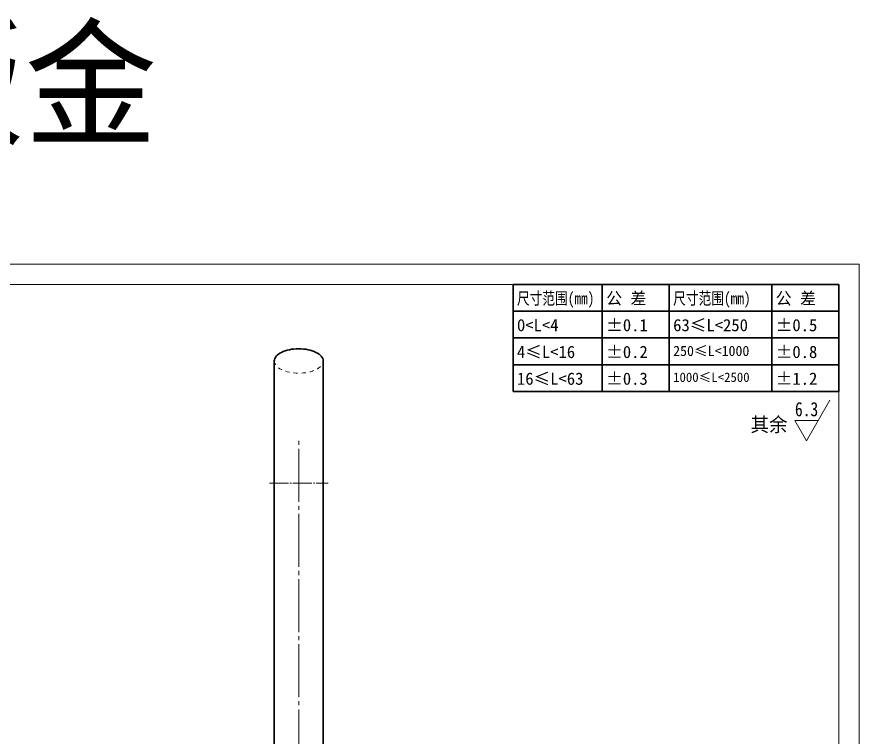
# Model space of a CAD drawing. Header units: millimetres. Extents: x -15766 to 80009, y -9701 to 15159.
# Drawn here: x -11855.7 to -11648.9, y 9066.8 to 9243.7 of the extents above; entities that cross this region are included whole.
import ezdxf
from ezdxf.enums import TextEntityAlignment as Align

# ---------------------------------------------------------------- set-up
doc = ezdxf.new("R2010")
doc.units = ezdxf.units.MM
doc.linetypes.add('CENTER-HOKUTO_1', pattern=[16, 13, -1, 1, -1])
doc.linetypes.add('HIDDEN-HOKUTO_1', pattern=[2, 1, -1])
for name, color, linetype, lineweight in [('AM_7', 2, 'CENTER-HOKUTO_1', 18), ('AM_HID', 1, 'HIDDEN-HOKUTO_1', 18), ('AM_VIS', 7, 'Continuous', 18), ('CDRAFT0', 7, 'Continuous', 18), ('DIM', 253, 'Continuous', 20), ('title_frame', 7, 'Continuous', 18), ('word_dim', 9, 'Continuous', 18), ('尺寸线层', 3, 'Continuous', 18), ('粗实线层', 7, 'Continuous', 35), ('粗实线层_1', 7, 'Continuous', 15)]:
    doc.layers.add(name, color=color, linetype=linetype, lineweight=lineweight)
doc.styles.add('DIM', font='', dxfattribs={"width": 0.8})
doc.styles.get('DIM').set_extended_font_data('NSimSun')

# ---------------------------------------------------------------- blocks, each defined once
blk = doc.blocks.new('*X1984')
at = {"layer": 'CDRAFT0'}
for p, q in [((420, 297), (0, 297)), ((420, 0), (420, 297))]:
    blk.add_line(p, q, dxfattribs=at)
at = {"layer": '粗实线层_1'}
for p, q in [((415, 292), (25, 292)), ((415, 5), (415, 292))]:
    blk.add_line(p, q, dxfattribs=at)
blk = doc.blocks.new('自由公差_1')
at = {"layer": '粗实线层'}
for p, q in [((-80, 0), (0, 0)), ((-80, 0), (-80, -26.3)), ((-58.08, 0), (-58.08, -26.3)), ((-41.64, 0), (-41.64, -26.3)), ((-16.44, 0), (-16.44, -26.3)), ((0, 0), (0, -26.3)), ((-80, -6.58), (0, -6.58)), ((-80, -13.15), (0, -13.15)), ((-80, -19.73), (0, -19.73)), ((-80, -26.3), (0, -26.3))]:
    blk.add_line(p, q, dxfattribs=at)
at = {"layer": '尺寸线层', "linetype": 'Continuous', "attachment_point": 1, "line_spacing_factor": 0.9}
for s, insert, char_height, width in [('{\\W0.8;尺寸范围(mm)}', (-79.04, -1.92), 3, 22.6032), ('公 差', (-57.12, -1.92), 3, 22.6032), ('{\\W0.8;尺寸范围(mm)}', (-40.68, -1.92), 3, 22.6032), ('公 差', (-15.48, -1.92), 3, 22.6032), ('%%P0.1', (-57.12, -8.49), 3, 12.7119), ('63≤L<250', (-40.68, -8.49), 3, 22.6032), ('%%P0.5', (-15.48, -8.49), 3, 12.5771), ('0<L<4', (-79.04, -8.49), 3, 22.6032), ('4≤L<16', (-79.04, -15.07), 3, 22.6032), ('%%P0.2', (-57.12, -15.07), 3, 12.4769), ('250≤L<1000', (-40.68, -15.07), 2.5, 22.6032), ('%%P0.8', (-15.48, -15.07), 3, 13.0759), ('16≤L<63', (-79.04, -21.64), 3, 22.6032), ('%%P0.3', (-57.12, -21.64), 3, 12.7119), ('1000≤L<2500', (-40.68, -21.64), 2.3, 22.6032), ('%%P1.2', (-15.48, -21.64), 3, 12.8764)]:
    blk.add_mtext(s, dxfattribs=dict(at, insert=insert, char_height=char_height, width=width))

msp = doc.modelspace()

# ---------------------------------------------------------------- linework, layer by layer
at = {"layer": 'AM_7'}
msp.add_line((-11786.51841, 9012.59714), (-11786.51841, 9139.77408), dxfattribs=at)
at = {"layer": 'AM_7', "ltscale": 0.36001}
msp.add_line((-11793.71861, 9129.17599), (-11779.31822, 9129.17599), dxfattribs=at)
at = {"layer": 'AM_HID'}
msp.add_ellipse((-11786.51841, 9159.17599), major_axis=(6, 0), ratio=0.5, start_param=3.141592654, end_param=6.283185307, dxfattribs=at)
at = {"layer": 'AM_VIS', "lineweight": 35}
for p, q in [((-11792.51841, 9136.67599), (-11792.51841, 9159.17599)), ((-11780.51841, 9136.67599), (-11780.51841, 9159.17599)), ((-11792.51841, 9063.19522), (-11792.51841, 9129.17599)), ((-11780.51841, 9063.19522), (-11780.51841, 9129.17599))]:
    msp.add_line(p, q, dxfattribs=at)
at = {"layer": 'AM_VIS', "lineweight": 35, "ltscale": 0.1875}
for p, q in [((-11792.51841, 9129.17599), (-11792.51841, 9136.67599)), ((-11780.51841, 9129.17599), (-11780.51841, 9136.67599))]:
    msp.add_line(p, q, dxfattribs=at)
at = {"layer": 'AM_VIS', "lineweight": 35}
for start_param, end_param in [(1.570796327, 3.141592654), (0, 1.570796327)]:
    msp.add_ellipse((-11786.51841, 9159.17599), major_axis=(6, 0), ratio=0.5, start_param=start_param, end_param=end_param, dxfattribs=at)
at = {"layer": 'DIM'}
for p, q in [((-11661.82066, 9139.5456), (-11656.04716, 9149.5456)), ((-11658.93391, 9144.5456), (-11664.70741, 9144.5456)), ((-11664.70741, 9144.5456), (-11661.82066, 9139.5456))]:
    msp.add_line(p, q, dxfattribs=at)

# ---------------------------------------------------------------- block references
at = {"layer": 'title_frame'}
for name, p in [('*X1984', (-12068.87578, 8885.97315)), ('自由公差_1', (-11653.87578, 9177.97315))]:
    msp.add_blockref(name, p, dxfattribs=at)

# ---------------------------------------------------------------- texts
at = {"layer": 'DIM', "color": 2, "style": 'DIM', "width": 0.8}
msp.add_attdef('6.3', text='0.0', height=3.5, dxfattribs=at).set_placement((-11658.93391, 9144.5456), align=Align.BOTTOM_RIGHT)
at = {"layer": 'word_dim', "color": 3, "insert": (-11886.29907, 9239.76078), "char_height": 25, "width": 116.6634772, "attachment_point": 1}
msp.add_mtext('钣金', dxfattribs=at)
at = {"layer": 'word_dim', "linetype": 'Continuous', "insert": (-11675.56062, 9145.31145), "char_height": 3.5, "width": 10.860604, "attachment_point": 1}
msp.add_mtext('{\\C3;其余}', dxfattribs=at)

doc.saveas('drawing.dxf')
